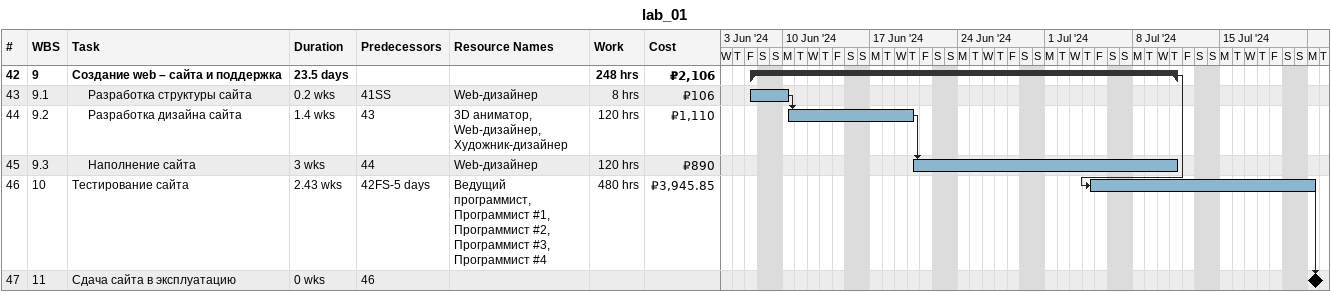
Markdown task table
lab_01

| ID | WBS | Task | Duration | Start | Finish | Predecessors | Resources | Work (h) | Cost (₽) |
|---|---|---|---|---|---|---|---|---|---|
| 42 | 9 | **Создание web – сайта и поддержка** | 23.5d | 2024-06-07 | 2024-07-11 |  |  | 248 | 2106 |
| 43 | 9.1 | Разработка структуры сайта | 0.2w | 2024-06-07 | 2024-06-10 | 41SS | Web-дизайнер | 8 | 106 |
| 44 | 9.2 | Разработка дизайна сайта | 1.4w | 2024-06-10 | 2024-06-20 | 43 | 3D аниматор, Web-дизайнер, Художник-дизайнер | 120 | 1110 |
| 45 | 9.3 | Наполнение сайта | 3w | 2024-06-20 | 2024-07-11 | 44 | Web-дизайнер | 120 | 890 |
| 46 | 10 | Тестирование сайта | 2.43w | 2024-07-04 | 2024-07-22 | 42FS-5d | Ведущий программист, Программист #1, Программист #2, Программист #3, Программист #4 | 480 | 3945.85 |
| 47 | 11 | Сдача сайта в эксплуатацию | 0w | 2024-07-22 | 2024-07-22 | 46 |  |  |  |
